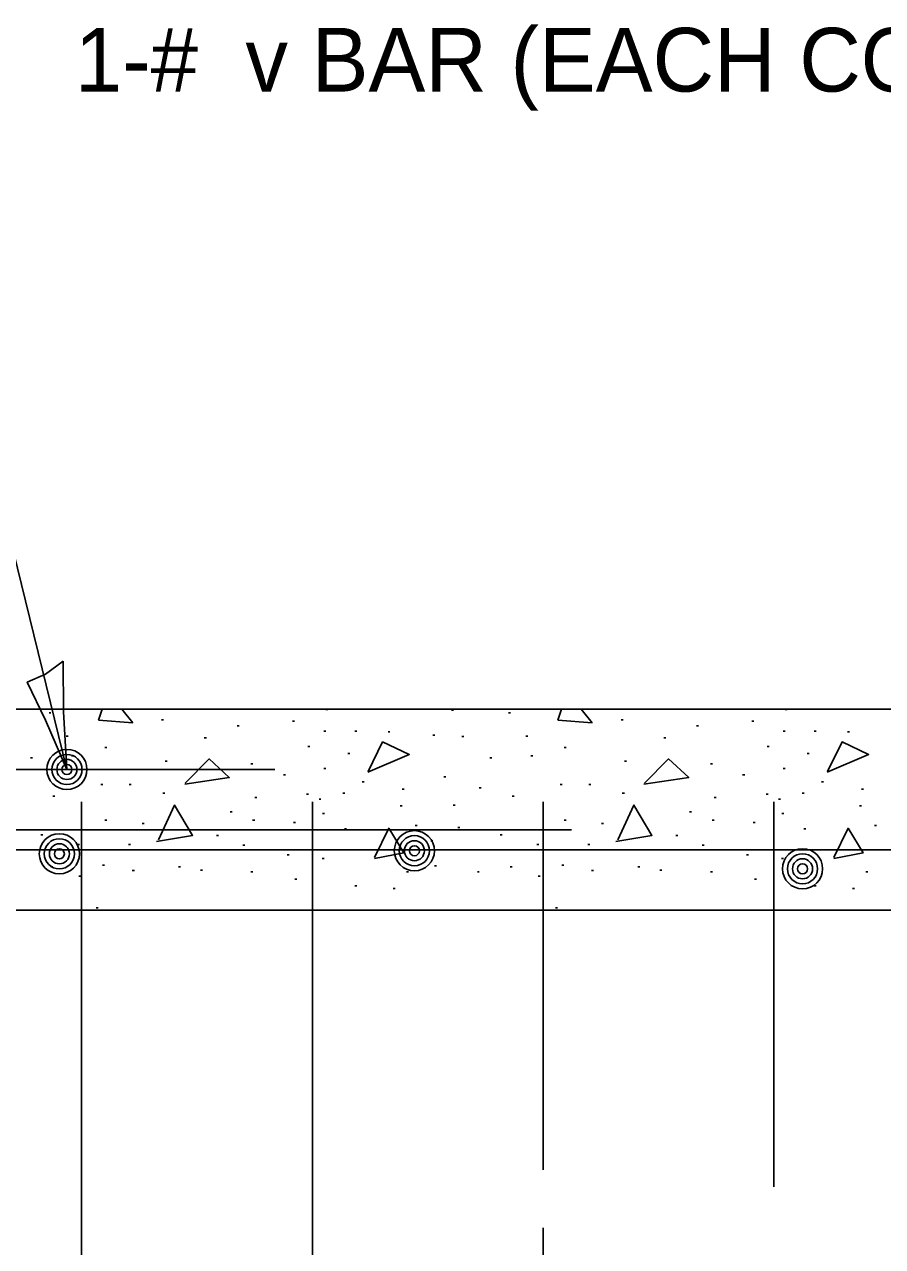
# Model space of a CAD drawing. Extents: x 2133490 to 2172050, y 2138301 to 2145980.
# Drawn here: x 2141830.6 to 2141911.4, y 2145028.6 to 2145143.6 of the extents above; entities that cross this region are included whole.
import ezdxf

# ---------------------------------------------------------------- set-up
doc = ezdxf.new("R2010")
doc.units = 0
for name, color, linetype in [('Level 40', 7, 'Continuous'), ('Level 63', 7, 'Continuous'), ('ROW_PR_Notes', 7, 'Continuous')]:
    doc.layers.add(name, color=color, linetype=linetype)

msp = doc.modelspace()

# ---------------------------------------------------------------- linework, layer by layer
at = {"layer": 'Level 40'}
for centre, radius in [((2141834.62, 2145073.49), 1.89), ((2141834.62, 2145073.49), 1.42), ((2141834.62, 2145073.49), 0.945), ((2141834.62, 2145073.49), 0.473), ((2141833.91, 2145065.55), 1.89), ((2141833.91, 2145065.55), 1.42), ((2141867.34, 2145065.84), 1.89), ((2141867.34, 2145065.84), 1.42), ((2141867.34, 2145065.84), 0.945), ((2141833.91, 2145065.55), 0.945), ((2141833.91, 2145065.55), 0.473), ((2141867.34, 2145065.84), 0.473), ((2141903.89, 2145064.14), 1.89), ((2141903.89, 2145064.14), 1.42), ((2141903.89, 2145064.14), 0.945), ((2141903.89, 2145064.14), 0.473)]:
    msp.add_circle(centre, radius, dxfattribs=at)
at = {"layer": 'Level 63'}
msp.add_lwpolyline([(2141834.26, 2145083.7), (2141832.59, 2145082.45), (2141830.88, 2145081.7), (2141832.59, 2145078.14), (2141834.62, 2145073.49), (2141834.29, 2145078.9)], close=True, dxfattribs=at)
msp.add_lwpolyline([(2141834.26, 2145083.7), (2141832.59, 2145082.45), (2141830.88, 2145081.7), (2141832.59, 2145078.14), (2141834.62, 2145073.49), (2141834.29, 2145078.9)], close=True, dxfattribs=at)
at = {"layer": 'ROW_PR_Notes'}
for p, q in [((2141818.23, 2145140.08), (2141834.62, 2145073.49)), ((2141761.23, 2145079.16), (2141975.77, 2145079.16)), ((2141832.94, 2145078.82), (2141833.12, 2145078.82)), ((2141859, 2145079.15), (2141859.19, 2145079.15)), ((2141870.83, 2145079.07), (2141871.02, 2145079.07)), ((2141876.19, 2145078.82), (2141876.38, 2145078.82)), ((2141902.26, 2145079.15), (2141902.45, 2145079.15)), ((2141843.54, 2145078.17), (2141843.73, 2145078.17)), ((2141850.65, 2145077.6), (2141850.84, 2145077.6)), ((2141855.85, 2145078.05), (2141856.04, 2145078.05)), ((2141858.8, 2145077.11), (2141858.99, 2145077.11)), ((2141861.73, 2145077.11), (2141861.92, 2145077.11)), ((2141886.8, 2145078.17), (2141886.99, 2145078.17)), ((2141893.91, 2145077.6), (2141894.1, 2145077.6)), ((2141899.11, 2145078.05), (2141899.3, 2145078.05)), ((2141902.06, 2145077.11), (2141902.25, 2145077.11)), ((2141904.98, 2145077.11), (2141905.17, 2145077.11)), ((2141834.56, 2145076.63), (2141834.75, 2145076.63)), ((2141847.56, 2145076.47), (2141847.75, 2145076.47)), ((2141864.86, 2145077.03), (2141865.04, 2145077.03)), ((2141869.08, 2145076.71), (2141869.27, 2145076.71)), ((2141871.8, 2145076.59), (2141871.99, 2145076.59)), ((2141877.82, 2145076.63), (2141878.01, 2145076.63)), ((2141890.82, 2145076.47), (2141891.01, 2145076.47)), ((2141908.11, 2145077.03), (2141908.3, 2145077.03)), ((2141838.18, 2145075.57), (2141838.37, 2145075.57)), ((2141857.31, 2145075.65), (2141857.5, 2145075.65)), ((2141861.08, 2145075), (2141861.27, 2145075)), ((2141881.43, 2145075.57), (2141881.62, 2145075.57)), ((2141900.57, 2145075.65), (2141900.76, 2145075.65)), ((2141904.34, 2145075), (2141904.52, 2145075)), ((2141831.19, 2145074.6), (2141831.38, 2145074.6)), ((2141835.05, 2145074.76), (2141835.24, 2145074.76)), ((2141843.87, 2145074.27), (2141844.05, 2145074.27)), ((2141851.95, 2145074.03), (2141852.14, 2145074.03)), ((2141874.45, 2145074.6), (2141874.64, 2145074.6)), ((2141878.3, 2145074.76), (2141878.49, 2145074.76)), ((2141887.12, 2145074.27), (2141887.31, 2145074.27)), ((2141895.21, 2145074.03), (2141895.4, 2145074.03)), ((2141734.94, 2145073.49), (2141854.2, 2145073.49)), ((2141855, 2145072.97), (2141855.19, 2145072.97)), ((2141858.8, 2145073.58), (2141858.99, 2145073.58)), ((2141870.1, 2145072.81), (2141870.29, 2145072.81)), ((2141898.25, 2145072.97), (2141898.44, 2145072.97)), ((2141902.06, 2145073.58), (2141902.25, 2145073.58)), ((2141837.81, 2145072.08), (2141838, 2145072.08)), ((2141840.49, 2145072.08), (2141840.68, 2145072.08)), ((2141862.42, 2145072.32), (2141862.61, 2145072.32)), ((2141866.2, 2145071.63), (2141866.39, 2145071.63)), ((2141873.43, 2145071.75), (2141873.62, 2145071.75)), ((2141881.07, 2145072.08), (2141881.26, 2145072.08)), ((2141883.75, 2145072.08), (2141883.94, 2145072.08)), ((2141905.68, 2145072.32), (2141905.86, 2145072.32)), ((2141909.45, 2145071.63), (2141909.64, 2145071.63)), ((2141833.3, 2145070.98), (2141833.49, 2145070.98)), ((2141836, 2144976.21), (2141836, 2145070.43)), ((2141843.66, 2145071.26), (2141843.85, 2145071.26)), ((2141852.32, 2145070.86), (2141852.51, 2145070.86)), ((2141857.19, 2145071.18), (2141857.38, 2145071.18)), ((2141857.73, 2145011.38), (2141857.73, 2145070.43)), ((2141858.36, 2145070.69), (2141858.54, 2145070.69)), ((2141860.59, 2145071.26), (2141860.78, 2145071.26)), ((2141876.56, 2145070.98), (2141876.75, 2145070.98)), ((2141879.47, 2145035.81), (2141879.47, 2145070.43)), ((2141886.92, 2145071.26), (2141887.11, 2145071.26)), ((2141895.57, 2145070.86), (2141895.76, 2145070.86)), ((2141900.45, 2145071.18), (2141900.64, 2145071.18)), ((2141901.2, 2145034.21), (2141901.2, 2145070.43)), ((2141901.61, 2145070.69), (2141901.8, 2145070.69)), ((2141903.85, 2145071.26), (2141904.04, 2145071.26)), ((2141850, 2145069.49), (2141850.19, 2145069.49)), ((2141858.68, 2145069.33), (2141858.87, 2145069.33)), ((2141865.99, 2145070.06), (2141866.18, 2145070.06)), ((2141870.99, 2145070.13), (2141871.18, 2145070.13)), ((2141893.26, 2145069.49), (2141893.44, 2145069.49)), ((2141901.94, 2145069.33), (2141902.13, 2145069.33)), ((2141909.25, 2145070.06), (2141909.44, 2145070.06)), ((2141838.18, 2145068.72), (2141838.37, 2145068.72)), ((2141841.71, 2145068.39), (2141841.9, 2145068.39)), ((2141852.11, 2145068.72), (2141852.3, 2145068.72)), ((2141855.97, 2145068.51), (2141856.16, 2145068.51)), ((2141867.42, 2145068.23), (2141867.6, 2145068.23)), ((2141871.44, 2145068.03), (2141871.63, 2145068.03)), ((2141881.43, 2145068.72), (2141881.62, 2145068.72)), ((2141884.97, 2145068.39), (2141885.16, 2145068.39)), ((2141895.37, 2145068.72), (2141895.56, 2145068.72)), ((2141899.23, 2145068.51), (2141899.42, 2145068.51)), ((2141910.67, 2145068.23), (2141910.86, 2145068.23)), ((2141769.33, 2145067.82), (2141882.14, 2145067.82)), ((2141832.16, 2145067.34), (2141832.35, 2145067.34)), ((2141848.7, 2145067.26), (2141848.89, 2145067.26)), ((2141860.75, 2145067.91), (2141860.94, 2145067.91)), ((2141868.88, 2145066.77), (2141869.07, 2145066.77)), ((2141875.42, 2145067.34), (2141875.61, 2145067.34)), ((2141891.96, 2145067.26), (2141892.14, 2145067.26)), ((2141904.01, 2145067.91), (2141904.2, 2145067.91)), ((2141762.82, 2145065.93), (2141983.27, 2145065.93)), ((2141835.62, 2145066.44), (2141835.81, 2145066.44)), ((2141840.41, 2145066.44), (2141840.6, 2145066.44)), ((2141851.18, 2145066.36), (2141851.37, 2145066.36)), ((2141862.3, 2145065.92), (2141862.48, 2145065.92)), ((2141878.87, 2145066.44), (2141879.06, 2145066.44)), ((2141883.67, 2145066.44), (2141883.86, 2145066.44)), ((2141894.43, 2145066.36), (2141894.62, 2145066.36)), ((2141905.55, 2145065.92), (2141905.74, 2145065.92)), ((2141837.97, 2145064.49), (2141838.16, 2145064.49)), ((2141855.36, 2145065.47), (2141855.55, 2145065.47)), ((2141858.64, 2145065.1), (2141858.83, 2145065.1)), ((2141881.23, 2145064.49), (2141881.42, 2145064.49)), ((2141898.62, 2145065.47), (2141898.81, 2145065.47)), ((2141901.9, 2145065.1), (2141902.09, 2145065.1)), ((2141833.1, 2145064.33), (2141833.29, 2145064.33)), ((2141835.74, 2145063.44), (2141835.93, 2145063.44)), ((2141840.78, 2145063.97), (2141840.97, 2145063.97)), ((2141845.12, 2145064.33), (2141845.31, 2145064.33)), ((2141847.2, 2145064.01), (2141847.39, 2145064.01)), ((2141851.95, 2145063.84), (2141852.14, 2145063.84)), ((2141866.6, 2145063.84), (2141866.79, 2145063.84)), ((2141869.24, 2145064.41), (2141869.43, 2145064.41)), ((2141873.27, 2145063.84), (2141873.45, 2145063.84)), ((2141876.36, 2145064.33), (2141876.54, 2145064.33)), ((2141878.99, 2145063.44), (2141879.18, 2145063.44)), ((2141884.03, 2145063.97), (2141884.22, 2145063.97)), ((2141888.38, 2145064.33), (2141888.57, 2145064.33)), ((2141890.45, 2145064.01), (2141890.64, 2145064.01)), ((2141895.21, 2145063.84), (2141895.4, 2145063.84)), ((2141909.86, 2145063.84), (2141910.05, 2145063.84)), ((2141856.09, 2145063.15), (2141856.28, 2145063.15)), ((2141861.73, 2145062.54), (2141861.92, 2145062.54)), ((2141865.34, 2145062.3), (2141865.53, 2145062.3)), ((2141899.35, 2145063.15), (2141899.54, 2145063.15)), ((2141904.98, 2145062.54), (2141905.17, 2145062.54)), ((2141908.6, 2145062.3), (2141908.79, 2145062.3)), ((2141746.26, 2145060.26), (2141986.48, 2145060.26)), ((2141837.36, 2145060.47), (2141837.55, 2145060.47)), ((2141839.66, 2145060.26), (2141839.66, 2145060.26)), ((2141880.62, 2145060.47), (2141880.81, 2145060.47)), ((2141879.47, 2144968.45), (2141879.47, 2145030.33))]:
    msp.add_line(p, q, dxfattribs=at)
for points in [[(2141837.61, 2145078.12), (2141837.94, 2145079.16)], [(2141839.78, 2145079.16), (2141840.83, 2145077.89)], [(2141880.86, 2145078.12), (2141881.2, 2145079.16)], [(2141883.03, 2145079.16), (2141884.08, 2145077.89)], [(2141840.83, 2145077.89), (2141837.61, 2145078.12)], [(2141884.08, 2145077.89), (2141880.86, 2145078.12)], [(2141862.98, 2145073.3), (2141864.35, 2145076.09), (2141866.86, 2145074.91), (2141862.95, 2145073.24)], [(2141906.23, 2145073.3), (2141907.61, 2145076.09), (2141910.11, 2145074.91), (2141906.2, 2145073.24)], [(2141845.75, 2145072.21), (2141848.02, 2145074.48), (2141849.91, 2145072.73), (2141845.71, 2145072.11)], [(2141889, 2145072.21), (2141891.27, 2145074.48), (2141893.17, 2145072.73), (2141888.96, 2145072.11)], [(2141843.24, 2145066.86), (2141844.75, 2145070.13), (2141846.46, 2145067.29), (2141843.05, 2145066.72)], [(2141886.5, 2145066.86), (2141888.01, 2145070.13), (2141889.71, 2145067.29), (2141886.3, 2145066.72)], [(2141863.59, 2145065.21), (2141864.92, 2145067.95), (2141866.34, 2145065.63), (2141863.57, 2145065.11)], [(2141906.85, 2145065.21), (2141908.17, 2145067.95), (2141909.59, 2145065.63), (2141906.82, 2145065.11)]]:
    msp.add_lwpolyline(points, dxfattribs=at)

# ---------------------------------------------------------------- texts
msp.add_text('1-#  v BAR (EACH CORNER)', height=6, dxfattribs=at).set_placement((2141835.37, 2145137.3))

doc.saveas('drawing.dxf')
